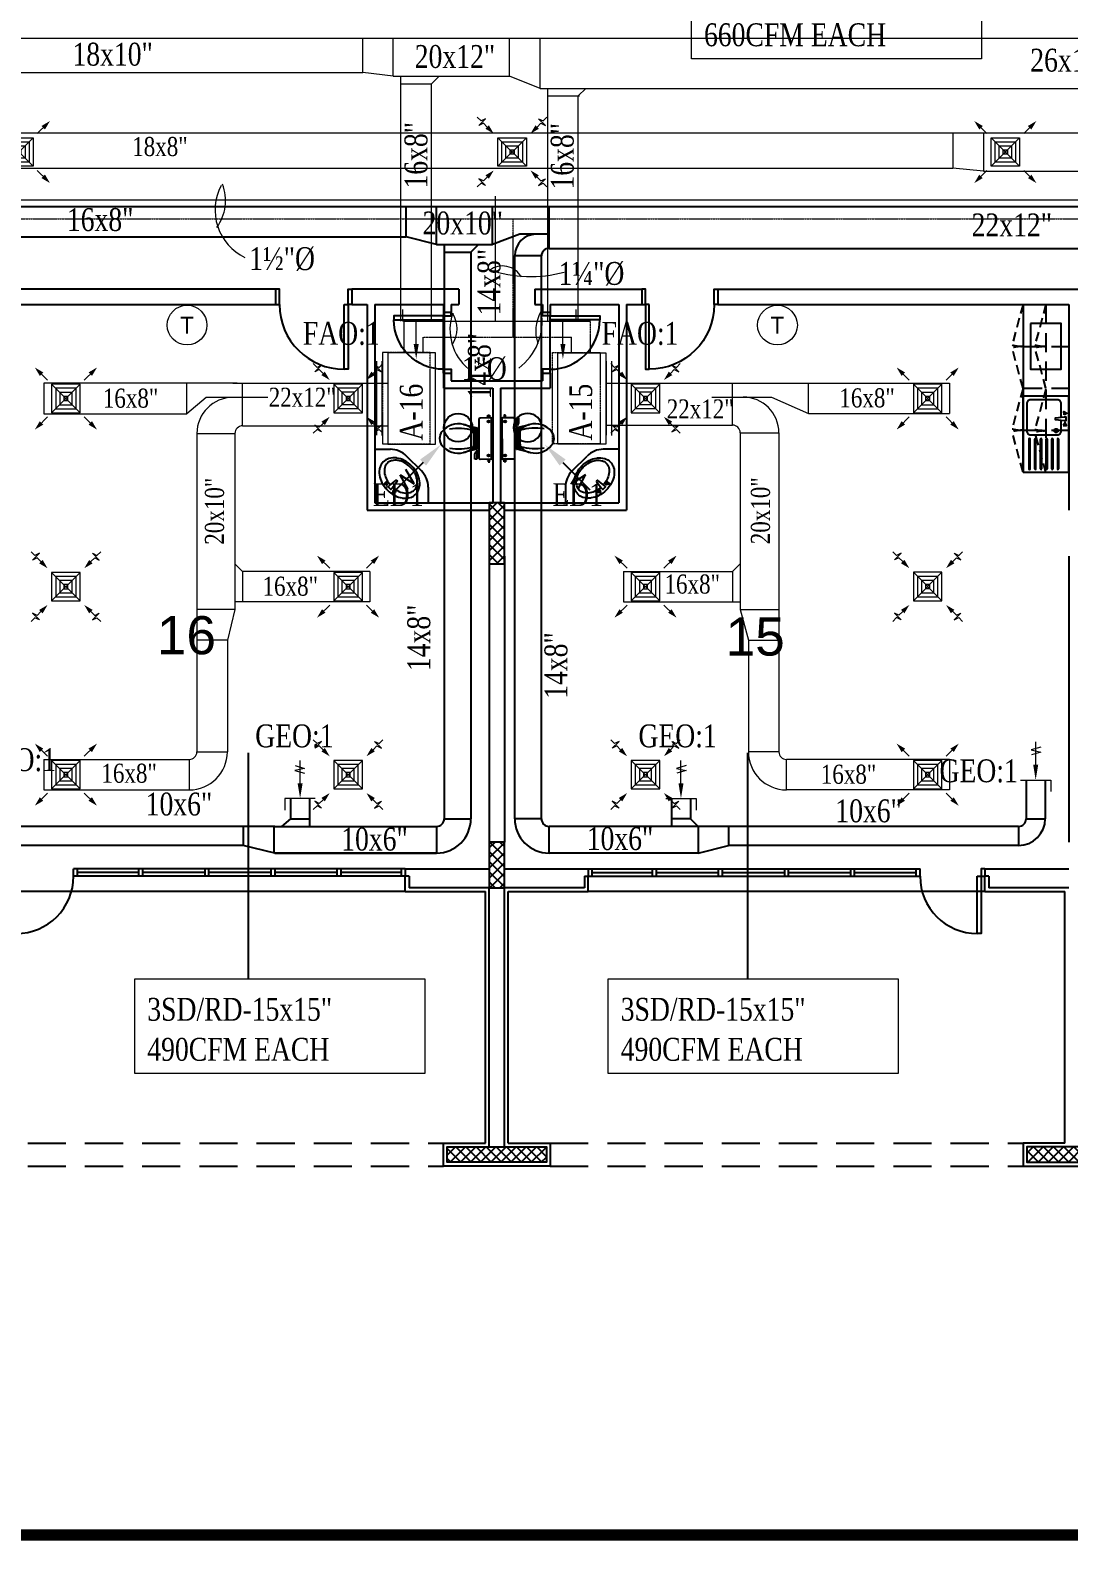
# Model space of a CAD drawing. Extents: x 278386 to 404536, y 8015 to 97114.
# Drawn here: x 317309 to 330927, y 10220 to 30032 of the extents above; entities that cross this region are included whole.
import ezdxf
from ezdxf.enums import TextEntityAlignment as Align

# ---------------------------------------------------------------- set-up
doc = ezdxf.new("R2010")
doc.units = 0
doc.header["$LTSCALE"] = 2
doc.header["$MEASUREMENT"] = 0
for name, pattern in [('1-BLOCK-A_FLOOR PLAN$0$HIDDEN', [0.375, 0.25, -0.125]), ('1-BLOCK-A_FLOOR PLAN$0$HIDDEN2', [0.1875, 0.125, -0.0625]), ('HIDDEN', [0.375, 0.25, -0.125])]:
    doc.linetypes.add(name, pattern=pattern)
doc.layers.get('0').update_dxf_attribs({"color": 1})
for name, color, linetype, lineweight in [('-D', 2, 'Continuous', 13), ('-DT', 4, 'Continuous', 13), ('ac duct1', 50, 'Continuous', 13), ('fresh air', 6, 'Continuous', 13)]:
    doc.layers.add(name, color=color, linetype=linetype, lineweight=lineweight)
for name, color, linetype in [('1-BLOCK-A_FLOOR PLAN$0$ARCH', 1, '1-BLOCK-A_FLOOR PLAN$0$HIDDEN2'), ('1-BLOCK-A_FLOOR PLAN$0$CLADDING', 1, 'Continuous'), ('1-BLOCK-A_FLOOR PLAN$0$COL-HAT', 1, 'Continuous'), ('1-BLOCK-A_FLOOR PLAN$0$COLUMN', 1, 'Continuous'), ('1-BLOCK-A_FLOOR PLAN$0$DOOR', 1, 'Continuous'), ('1-BLOCK-A_FLOOR PLAN$0$EL', 1, 'Continuous'), ('1-BLOCK-A_FLOOR PLAN$0$FIXT KIT', 1, 'Continuous'), ('1-BLOCK-A_FLOOR PLAN$0$Hidden', 1, '1-BLOCK-A_FLOOR PLAN$0$HIDDEN'), ('1-BLOCK-A_FLOOR PLAN$0$KITCHEN', 1, 'Continuous'), ('1-BLOCK-A_FLOOR PLAN$0$SANFIX', 1, 'Continuous'), ('1-BLOCK-A_FLOOR PLAN$0$TEXT-REF.', 1, 'Continuous'), ('1-BLOCK-A_FLOOR PLAN$0$WALL', 1, 'Continuous'), ('1-BLOCK-A_FLOOR PLAN$0$WIN', 1, 'Continuous'), ('ex text', 93, 'Continuous'), ('ext', 93, 'Continuous'), ('TITLE-A$0$-ABC', 1, 'Continuous')]:
    doc.layers.add(name, color=color, linetype=linetype)
doc.styles.add('1-BLOCK-A_FLOOR PLAN$0$ARIAL', font='arial.ttf', dxfattribs={"width": 0.8})
doc.styles.add('DIMTEXT', font='romans.shx', dxfattribs={"width": 0.75})
doc.styles.add('IBA', font='romantic.ttf', dxfattribs={"width": 0.8, "height": 0.3})
doc.styles.add('manohar', font='romantic.ttf', dxfattribs={"width": 0.8, "height": 0.25})
doc.styles.add('T2', font='TXT', dxfattribs={"height": 2.5})
doc.dimstyles.new('LEADER', dxfattribs={"dimscale": 0.2, "dimtxt": 1.8, "dimasz": 2, "dimexe": 2, "dimexo": 1.5, "dimgap": 1, "dimtad": 1, "dimlfac": 100, "dimzin": 13, "dimdsep": 46, "dimtxsty": 'DIMTEXT', "dimcen": 1.5, "dimdle": 2, "dimclrd": 4, "dimclre": 256, "dimclrt": 4, "dimadec": 0, "dimazin": 0, "dimtfac": 1, "dimtix": 1, "dimtmove": 2, "dimatfit": 0, "dimfxl": 2, "dimtolj": 1, "dimtzin": 13, "dimarcsym": 0})

# ---------------------------------------------------------------- blocks, each defined once
blk = doc.blocks.new('SA')
at = {"color": 7}
blk.add_line((-3, 0), (0, 0), dxfattribs=at)
blk.add_solid([(-3, -0.33), (-3, 0.33), (-5, 0)], dxfattribs=at)
blk = doc.blocks.new('A$C364C0CB1')
at = {"layer": '-DT'}
blk.add_lwpolyline([(-0.224, 0), (0.175, 0), (0.175, 0.152)], dxfattribs=at)
at = {"layer": '-DT', "xscale": 0.1000000000000014, "yscale": 0.1000000000000014, "zscale": 0.1000000000000014, "rotation": 90}
blk.add_blockref('SA', (0, 0), dxfattribs=at)
blk = doc.blocks.new('RA')
for p, q in [((-2, 0), (-5, 0)), ((-4.32, -0.67), (-3.95, 0.58)), ((-3.95, 0.58), (-3.66, -0.68)), ((-3.66, -0.68), (-3.32, 0.56))]:
    blk.add_line(p, q)
blk.add_solid([(-2, 0.33), (-2, -0.33), (0, 0)])
blk = doc.blocks.new('A$C5D7019D5')
at = {"layer": '-DT'}
blk.add_lwpolyline([(-0.199, 0), (0.199, 0), (0.199, 0.152)], dxfattribs=at)
at = {"layer": '-DT', "xscale": 0.1000000000000014, "yscale": 0.1000000000000014, "zscale": 0.1000000000000014, "rotation": 90}
blk.add_blockref('RA', (0, 0), dxfattribs=at)
blk = doc.blocks.new('CR')
at = {"layer": 'ext'}
for p, q in [((2.74, 2.72), (4.86, 4.84)), ((3.91, 4.83), (4.53, 3.69)), ((3.43, 4.38), (4.07, 3.26)), ((4.53, 3.69), (3.43, 4.38))]:
    blk.add_line(p, q, dxfattribs=at)
blk.add_circle((0, 0), 1.11, dxfattribs=at)
blk.add_solid([(2.97, 2.49), (2.5, 2.96), (1.33, 1.31)], dxfattribs=at)
blk = doc.blocks.new('1-BLOCK-A_FLOOR PLAN$0$A-WC')
at = {"layer": '1-BLOCK-A_FLOOR PLAN$0$SANFIX', "color": 8, "linetype": 'Continuous'}
for p, q in [((0.246, 0), (-0.246, 0)), ((-0.248, -0.036), (-0.301, -0.036)), ((-0.29, -0.026), (-0.271, -0.026)), ((-0.29, -0.045), (-0.29, -0.026)), ((-0.271, -0.045), (-0.29, -0.045)), ((-0.271, -0.022), (-0.261, -0.022)), ((-0.271, -0.05), (-0.271, -0.022)), ((-0.261, -0.05), (-0.271, -0.05)), ((-0.261, -0.022), (-0.261, -0.05)), ((-0.256, -0.01), (-0.256, -0.144)), ((-0.241, -0.159), (0.241, -0.159)), ((-0.194, -0.038), (-0.229, -0.038)), ((-0.212, -0.056), (-0.212, -0.021)), ((-0.175, -0.35), (-0.134, -0.184)), ((-0.131, -0.181), (0, -0.181)), ((0, -0.181), (0.132, -0.181)), ((0.135, -0.184), (0.176, -0.35)), ((0.147, -0.179), (0.209, -0.179)), ((0.147, -0.179), (0.147, -0.186)), ((0.147, -0.186), (0.256, -0.186)), ((0.163, -0.194), (0.163, -0.186)), ((0.195, -0.038), (0.23, -0.038)), ((0.209, -0.186), (0.209, -0.179)), ((0.212, -0.056), (0.212, -0.021)), ((0.249, -0.036), (0.302, -0.036)), ((0.256, -0.144), (0.256, -0.01)), ((0.256, -0.186), (0.256, -0.208)), ((0.261, -0.022), (0.261, -0.05)), ((0.272, -0.022), (0.261, -0.022)), ((0.261, -0.05), (0.272, -0.05)), ((0.272, -0.05), (0.272, -0.022)), ((0.29, -0.026), (0.272, -0.026)), ((0.272, -0.045), (0.29, -0.045)), ((0.29, -0.045), (0.29, -0.026)), ((-0.117, -0.236), (-0.134, -0.259)), ((-0.131, -0.24), (-0.115, -0.198)), ((-0.105, -0.192), (0, -0.192)), ((-0.101, -0.228), (-0.101, -0.206)), ((-0.101, -0.206), (-0.057, -0.206)), ((-0.067, -0.206), (-0.067, -0.224)), ((-0.057, -0.206), (-0.057, -0.223)), ((-0.057, -0.211), (-0.035, -0.211)), ((-0.035, -0.211), (-0.035, -0.216)), ((-0.035, -0.216), (0.036, -0.216)), ((0.106, -0.192), (0, -0.192)), ((0.058, -0.211), (0.036, -0.211)), ((0.036, -0.211), (0.036, -0.216)), ((0.102, -0.206), (0.058, -0.206)), ((0.058, -0.206), (0.058, -0.222)), ((0.068, -0.206), (0.068, -0.223)), ((0.102, -0.226), (0.102, -0.206)), ((0.132, -0.24), (0.115, -0.198)), ((0.134, -0.259), (0.116, -0.233)), ((0.197, -0.208), (0.163, -0.194)), ((0.256, -0.208), (0.197, -0.208))]:
    blk.add_line(p, q, dxfattribs=at)
for centre in [(-0.212, -0.038), (0.212, -0.038)]:
    blk.add_circle(centre, 0.0141, dxfattribs=at)
for centre, radius, start, end in [((-0.246, -0.01), 0.0101, 90, 180), ((-0.241, -0.144), 0.0151, 180, 270), ((-0.131, -0.184), 0.00303, 90, 165.9466), ((0.132, -0.184), 0.00303, 14.0534, 90), ((0.241, -0.144), 0.0151, 270, 0), ((0.246, -0.01), 0.0101, 0, 90), ((0.082, -0.414), 0.265, 165.9465, 230.8792), ((0.082, -0.414), 0.265, 148.9077, 165.9465), ((0.244, -0.512), 0.454, 146.1571, 148.9077), ((0.58, -0.415), 0.706, 164.6366, 188.9578), ((-0.101, -0.248), 0.0202, 96.9358, 142.58), ((-0.105, -0.202), 0.0101, 90, 158.4986), ((0.009, -1.155), 0.934, 84.3005, 96.9358), ((-0.081, -0.414), 0.265, 309.1208, 14.0535), ((0.1, -0.246), 0.0202, 37.7817, 84.3005), ((-0.578, -0.415), 0.706, 351.0468, 15.5336), ((0.106, -0.202), 0.0101, 21.5014, 90), ((-0.243, -0.512), 0.454, 31.0923, 33.8429), ((-0.081, -0.414), 0.265, 14.0535, 31.0923), ((0, -0.514), 0.136, 230.8791, 309.1209)]:
    blk.add_arc(centre, radius, start, end, dxfattribs=at)
blk = doc.blocks.new('1-BLOCK-A_FLOOR PLAN$0$Lib23')
at = {"color": 9}
for points in [[(0.072, 0.086), (0.029, 0.089), (0.049, 0.05)], [(0.175, -0.012), (0.063, -0.025), (0.038, -0.025), (0.038, 0.025), (0.063, 0.025), (0.175, 0.012)], [(0.061, -0.053), (0.064, -0.096), (0.025, -0.076)]]:
    blk.add_lwpolyline(points, close=True, dxfattribs=at)
blk.add_lwpolyline([(0.076, -0.024, 0.054069), (0.089, -0.099, 0.082314), (0.126, -0.177, 0.106842), (0.187, -0.233, 0.13438), (0.25, -0.25, 0.13438)], format="xyb", dxfattribs=at)
for centre, radius, start, end in [((0.313, 0.026), 0.309, 143.1301, 162.7421), ((0.259, 0.067), 0.242, 118.9112, 143.1301), ((0.286, 0.065), 0.195, 120.6142, 145.008), ((0.225, 0.129), 0.171, 90, 118.9112), ((0.25, 0.125), 0.125, 90, 120.6142), ((0.225, 0.129), 0.171, 61.0888, 90), ((0.25, 0.125), 0.125, 59.3858, 90), ((0.191, 0.067), 0.242, 36.8699, 61.0888), ((0.214, 0.065), 0.195, 34.992, 59.3858), ((0.137, 0.026), 0.309, 17.2579, 36.8699), ((0.399, 0), 0.399, 162.7421, 180), ((0.399, 0), 0.399, 180, 197.2579), ((0.431, 0), 0.356, 163.8305, 176.2102), ((0.342, 0.026), 0.263, 145.008, 163.8305), ((0.158, 0.026), 0.263, 16.1695, 34.992), ((0.069, 0), 0.356, 360, 16.1695), ((0.158, -0.016), 0.268, 343.8305, 3.4791), ((0.051, 0), 0.399, 0, 17.2579), ((0.051, 0), 0.399, 342.7421, 0), ((0.313, -0.026), 0.309, 197.2579, 216.8699), ((0.214, -0.065), 0.195, 300.6142, 325.008), ((0.135, -0.01), 0.291, 325.008, 343.8305), ((0.137, -0.026), 0.309, 323.1301, 342.7421), ((0.273, -0.057), 0.259, 216.8699, 241.0888), ((0.214, -0.165), 0.136, 241.0888, 274.7817), ((0.225, -0.129), 0.171, 270, 298.9112), ((0.25, -0.125), 0.125, 270, 300.6142), ((0.191, -0.067), 0.242, 298.9112, 323.1301)]:
    blk.add_arc(centre, radius, start, end, dxfattribs=at)
blk = doc.blocks.new('1-BLOCK-A_FLOOR PLAN$0$10d80l')
at = {"color": 9}
blk.add_line((0.75, 0.1), (0.05, 0.1), dxfattribs=at)
for points in [[(0.1, 0.1), (0.05, 0.1), (0.05, 0.75), (0.1, 0.75), (0.1, 0.1)], [(0, 0.1), (0.05, 0.1), (0.05, 0), (0, 0)], [(0.8, 0.1), (0.75, 0.1), (0.75, 0), (0.8, 0)]]:
    blk.add_lwpolyline(points, dxfattribs=at)
blk.add_arc((0.1, 0.1), 0.65, 0, 90, dxfattribs=at)
blk = doc.blocks.new('1-BLOCK-A_FLOOR PLAN$0$20d100l')
at = {"color": 8}
for points in [[(0.1, 0.2), (0.05, 0.2), (0.05, 1.05), (0.1, 1.05), (0.1, 0.2)], [(0, 0.2), (0.05, 0.2), (0.05, 0), (0, 0)], [(1, 0.2), (0.95, 0.2), (0.95, 0), (1, 0)]]:
    blk.add_lwpolyline(points, dxfattribs=at)
blk.add_arc((0.1, 0.2), 0.85, 0, 90, dxfattribs=at)
blk = doc.blocks.new('1-BLOCK-A_FLOOR PLAN$0$sk-s-100')
at = {"color": 8}
for p, q in [((1, 0), (0, 0)), ((0, -0.6), (0, 0)), ((1, -0.6), (1, 0)), ((1, -0.6), (0, -0.6))]:
    blk.add_line(p, q, dxfattribs=at)
blk.add_lwpolyline([(0.279, -0.1), (0.1, -0.1, 0.414214), (0.05, -0.15), (0.05, -0.5, 0.414214), (0.1, -0.55), (0.46, -0.55, 0.414214), (0.51, -0.5), (0.51, -0.15, 0.414214), (0.46, -0.1), (0.321, -0.1)], format="xyb", dxfattribs=at)
for points in [[(0.247, -0.061), (0.204, -0.064), (0.224, -0.025)], [(0.275, -0.062), (0.275, -0.038), (0.325, -0.038), (0.325, -0.062), (0.312, -0.175), (0.288, -0.175)], [(0.386, -0.072), (0.389, -0.029), (0.35, -0.049)]]:
    blk.add_lwpolyline(points, close=True, dxfattribs=at)
for points in [[(0.955, -0.13), (0.57, -0.13, 1), (0.57, -0.15), (0.955, -0.15, 1)], [(0.955, -0.205), (0.57, -0.205, 1), (0.57, -0.225), (0.955, -0.225, 1)], [(0.955, -0.28), (0.57, -0.28, 1), (0.57, -0.3), (0.955, -0.3, 1)], [(0.955, -0.355), (0.57, -0.355, 1), (0.57, -0.375), (0.955, -0.375, 1)], [(0.955, -0.43), (0.57, -0.43, 1), (0.57, -0.45), (0.955, -0.45, 1)], [(0.955, -0.505), (0.57, -0.505, 1), (0.57, -0.525), (0.955, -0.525, 1)]]:
    blk.add_lwpolyline(points, format="xyb", close=True, dxfattribs=at)
blk.add_circle((0.455, -0.165), 0.025, dxfattribs=at)
blk = doc.blocks.new('1-BLOCK-A_FLOOR PLAN', base_point=(138.43, 17.087))
at = {"layer": '1-BLOCK-A_FLOOR PLAN$0$COL-HAT'}
h = blk.add_hatch(dxfattribs=at)
h.set_pattern_fill('ANSI37', color=8, scale=0.75, style=0)
h.set_pattern_definition([(45, (-200, -4), (-0.06629126, 0.06629126), []), (135, (-200, -4), (-0.06629126, -0.06629126), [])])
h.paths.add_polyline_path([(59.6, 30.6), (59.4, 30.6), (59.4, 29.8), (59.6, 29.8)])
h = blk.add_hatch(dxfattribs=at)
h.set_pattern_fill('ANSI37', color=8, scale=0.75, style=0)
h.set_pattern_definition([(45, (-200, -4.05), (-0.06629126, 0.06629126), []), (135, (-200, -4.05), (-0.06629126, -0.06629126), [])])
h.paths.add_polyline_path([(59.6, 26.15), (59.4, 26.15), (59.4, 25.55), (59.6, 25.55)])
h = blk.add_hatch(dxfattribs=at)
h.set_pattern_fill('ANSI37', color=8, scale=0.75, style=0)
h.set_pattern_definition([(45, (58.85, 21.95), (-0.066291, 0.066291), []), (135, (58.85, 21.95), (-0.066291, -0.066291), [])])
h.paths.add_polyline_path([(60.15, 22), (60.15, 21.95), (58.85, 21.95), (58.85, 22), (58.85, 22.15), (60.15, 22.15)])
h = blk.add_hatch(dxfattribs=at)
h.set_pattern_fill('ANSI37', color=8, scale=0.75, style=0)
h.set_pattern_definition([(135, (67.75, 21.95), (0.066291, 0.066291), []), (45, (67.75, 21.95), (0.066291, -0.066291), [])])
h.paths.add_polyline_path([(66.45, 22), (66.45, 21.95), (67.75, 21.95), (67.75, 22), (67.75, 22.15), (66.45, 22.15)])
at = {"layer": '1-BLOCK-A_FLOOR PLAN$0$ARCH', "color": 8, "linetype": '1-BLOCK-A_FLOOR PLAN$0$HIDDEN'}
for p, q in [((52.6, 22.2), (58.8, 22.2)), ((60.2, 22.2), (66.4, 22.2)), ((52.6, 21.9), (58.8, 21.9)), ((60.2, 21.9), (66.4, 21.9))]:
    blk.add_line(p, q, dxfattribs=at)
at = {"layer": '1-BLOCK-A_FLOOR PLAN$0$CLADDING', "color": 8}
for p, q in [((58.3, 25.5), (58.3, 25.7)), ((60.7, 25.5), (60.7, 25.7)), ((65.9, 25.5), (65.9, 25.7)), ((58.3, 25.5), (59.35, 25.5)), ((59.35, 22.2), (59.35, 25.5)), ((59.65, 25.5), (60.7, 25.5)), ((59.65, 22.2), (59.65, 25.5)), ((65.9, 25.5), (66.95, 25.5)), ((66.95, 22.2), (66.95, 25.5))]:
    blk.add_line(p, q, dxfattribs=at)
for points in [[(59.65, 22.2), (60.2, 22.2), (60.2, 21.95), (60.2, 21.95), (60.2, 21.9), (58.8, 21.9), (58.8, 21.95), (58.8, 21.95), (58.8, 22.2), (59.35, 22.2)], [(66.95, 22.2), (66.4, 22.2), (66.4, 21.95), (66.4, 21.95), (66.4, 21.9), (67.8, 21.9), (67.8, 21.95), (67.8, 21.95), (67.8, 22.2), (67.25, 22.2)]]:
    blk.add_lwpolyline(points, dxfattribs=at)
at = {"layer": '1-BLOCK-A_FLOOR PLAN$0$COLUMN', "color": 8}
for points in [[(59.4, 29.8), (59.6, 29.8), (59.6, 30.6), (59.4, 30.6)], [(59.4, 25.55), (59.6, 25.55), (59.6, 26.15), (59.4, 26.15)], [(60.15, 22), (60.15, 22), (60.15, 21.95), (58.85, 21.95), (58.85, 22), (58.85, 22), (58.85, 22.15), (60.15, 22.15)], [(66.45, 22), (66.45, 22), (66.45, 21.95), (67.75, 21.95), (67.75, 22), (67.75, 22), (67.75, 22.15), (66.45, 22.15)]]:
    blk.add_lwpolyline(points, close=True, dxfattribs=at)
at = {"layer": '1-BLOCK-A_FLOOR PLAN$0$DOOR', "color": 8}
for points in [[(65.9, 25.8), (65.85, 25.8), (65.85, 25.7), (65.9, 25.7)], [(65.8, 25.7), (65.85, 25.7), (65.85, 24.95), (65.8, 24.95), (65.8, 25.7)]]:
    blk.add_lwpolyline(points, dxfattribs=at)
for centre, start, end in [((53.2, 25.7), 270, 0), ((65.8, 25.7), 180, 270)]:
    blk.add_arc(centre, 0.75, start, end, dxfattribs=at)
at = {"layer": '1-BLOCK-A_FLOOR PLAN$0$EL', "color": 8, "linetype": '1-BLOCK-A_FLOOR PLAN$0$HIDDEN', "ltscale": 0.25}
for points in [[(66.4, 33.2), (66.257, 32.669, 0.065901), (66.4, 32.65)], [(66.7, 33.2), (66.557, 32.669, 0.065901), (66.7, 32.65)], [(66.4, 32.1), (66.257, 32.631, -0.065901), (66.4, 32.65)], [(66.7, 32.1), (66.557, 32.631, -0.065901), (66.7, 32.65)], [(66.4, 32.1), (66.257, 31.569, 0.065901), (66.4, 31.55)], [(66.7, 32.093), (66.557, 31.562, 0.065901), (66.7, 31.543)], [(66.4, 31), (66.257, 31.531, -0.065901), (66.4, 31.55)], [(66.7, 30.993), (66.557, 31.524, -0.065901), (66.7, 31.543)]]:
    blk.add_lwpolyline(points, format="xyb", dxfattribs=at)
at = {"layer": '1-BLOCK-A_FLOOR PLAN$0$FIXT KIT', "color": 8}
blk.add_lwpolyline([(66.5, 32.95), (66.5, 32.35), (66.9, 32.35), (66.9, 32.95)], close=True, dxfattribs=at)
at = {"layer": '1-BLOCK-A_FLOOR PLAN$0$Hidden', "color": 8, "ltscale": 0.5}
for p, q in [((66.4, 32.65), (67, 32.65)), ((66.4, 32.1), (67, 32.1)), ((66.4, 31.55), (67, 31.55))]:
    blk.add_line(p, q, dxfattribs=at)
at = {"layer": '1-BLOCK-A_FLOOR PLAN$0$KITCHEN', "color": 8}
for p, q in [((66.4, 33.2), (66.4, 31)), ((66.4, 31), (67, 31))]:
    blk.add_line(p, q, dxfattribs=at)
at = {"layer": '1-BLOCK-A_FLOOR PLAN$0$KITCHEN', "color": 8, "linetype": '1-BLOCK-A_FLOOR PLAN$0$HIDDEN', "ltscale": 0.5}
blk.add_line((66.7, 33.2), (66.7, 31), dxfattribs=at)
at = {"layer": '1-BLOCK-A_FLOOR PLAN$0$SANFIX', "color": 8, "linetype": 'Continuous'}
for p, q in [((57.9, 31.3), (58.104, 31.3)), ((58.512, 31.016), (58.316, 31.212)), ((60.488, 31.016), (60.684, 31.212)), ((61.1, 31.3), (60.896, 31.3)), ((58.6, 30.804), (58.6, 30.6)), ((60.4, 30.804), (60.4, 30.6))]:
    blk.add_line(p, q, dxfattribs=at)
for centre, start, end in [((58.104, 31), 45, 90), ((60.896, 31), 90, 135), ((58.3, 30.804, 0), 360, 45), ((60.7, 30.804, 0), 135, 180)]:
    blk.add_arc(centre, 0.3, start, end, dxfattribs=at)
at = {"layer": '1-BLOCK-A_FLOOR PLAN$0$WALL', "color": 8}
for p, q in [((56.6, 33.4), (51.8, 33.4)), ((56.6, 33.4), (56.6, 33.2)), ((59, 33.4), (57.6, 33.4)), ((57.6, 33.4), (57.6, 33.2)), ((59, 33.4), (59, 33.2)), ((60, 33.4), (61.4, 33.4)), ((60, 33.4), (60, 33.2)), ((61.4, 33.4), (61.4, 33.2)), ((62.4, 33.4), (71.8, 33.4)), ((62.4, 33.4), (62.4, 33.2)), ((52, 33.2), (56.6, 33.2)), ((57.6, 33.2), (57.8, 33.2)), ((57.8, 33.2), (57.8, 30.5)), ((57.9, 33.2), (58.8, 33.2)), ((57.9, 33.2), (57.9, 30.6)), ((58.8, 33.2), (58.8, 33.1)), ((58.8, 33.1), (58.9, 33.1)), ((58.9, 33.2), (58.9, 33.1)), ((58.9, 33.2), (59, 33.2)), ((60, 33.2), (60.1, 33.2)), ((60.1, 33.2), (60.1, 33.1)), ((60.1, 33.1), (60.2, 33.1)), ((60.2, 33.2), (60.2, 33.1)), ((60.2, 33.2), (61.1, 33.2)), ((61.1, 33.2), (61.1, 30.6)), ((61.2, 33.2), (61.2, 30.5)), ((61.2, 33.2), (61.4, 33.2)), ((62.4, 33.2), (67, 33.2)), ((67, 33.2), (67, 30.5)), ((58.8, 32.3), (58.9, 32.3)), ((58.8, 32.3), (58.8, 32.1)), ((58.9, 32.3), (58.9, 32.2)), ((60.1, 32.3), (60.2, 32.3)), ((60.1, 32.3), (60.1, 32.2)), ((60.2, 32.3), (60.2, 32.1)), ((58.8, 32.1), (59.45, 32.1)), ((58.9, 32.2), (60.1, 32.2)), ((59.45, 32.1), (59.45, 30.6)), ((59.55, 32.1), (59.55, 30.6)), ((59.55, 32.1), (60.2, 32.1)), ((57.9, 30.6), (59.45, 30.6)), ((59.55, 30.6), (61.1, 30.6)), ((57.8, 30.5), (59.4, 30.5)), ((59.6, 30.5), (61.2, 30.5)), ((59.4, 29.9), (59.4, 26.15)), ((59.6, 29.9), (59.6, 26.15)), ((67, 29.9), (67, 26.15)), ((58.3, 25.8), (59.4, 25.8)), ((58.3, 25.8), (58.3, 25.7)), ((59.6, 25.8), (60.7, 25.8)), ((60.7, 25.8), (60.7, 25.7)), ((65.9, 25.8), (67, 25.8)), ((65.9, 25.8), (65.9, 25.7)), ((58.35, 25.7), (58.3, 25.7)), ((58.35, 25.7), (58.35, 25.55)), ((60.65, 25.7), (60.65, 25.55)), ((60.65, 25.7), (60.7, 25.7)), ((65.95, 25.7), (65.9, 25.7)), ((65.95, 25.7), (65.95, 25.55)), ((59.4, 25.55), (58.35, 25.55)), ((59.4, 22.15), (59.4, 25.55)), ((60.65, 25.55), (59.6, 25.55)), ((59.6, 22.15), (59.6, 25.55)), ((67, 25.55), (65.95, 25.55))]:
    blk.add_line(p, q, dxfattribs=at)
at = {"layer": '1-BLOCK-A_FLOOR PLAN$0$WIN', "color": 8}
for p, q in [((58.3, 25.8), (53.95, 25.8)), ((53.95, 25.7), (53.95, 25.8)), ((54, 25.7), (54, 25.8)), ((54.808, 25.7), (54.808, 25.8)), ((54.858, 25.7), (54.858, 25.8)), ((55.675, 25.7), (55.675, 25.8)), ((55.725, 25.7), (55.725, 25.8)), ((56.542, 25.7), (56.542, 25.8)), ((56.592, 25.7), (56.592, 25.8)), ((57.408, 25.7), (57.408, 25.8)), ((57.458, 25.7), (57.458, 25.8)), ((58.25, 25.7), (58.25, 25.8)), ((60.7, 25.8), (65.05, 25.8)), ((60.75, 25.7), (60.75, 25.8)), ((61.542, 25.7), (61.542, 25.8)), ((61.592, 25.7), (61.592, 25.8)), ((62.408, 25.7), (62.408, 25.8)), ((62.458, 25.7), (62.458, 25.8)), ((63.275, 25.7), (63.275, 25.8)), ((63.325, 25.7), (63.325, 25.8)), ((64.142, 25.7), (64.142, 25.8)), ((64.192, 25.7), (64.192, 25.8)), ((65, 25.7), (65, 25.8)), ((65.05, 25.7), (65.05, 25.8)), ((58.3, 25.7), (53.95, 25.7)), ((54.808, 25.75), (54, 25.75)), ((55.675, 25.75), (54.858, 25.75)), ((56.542, 25.75), (55.725, 25.75)), ((57.408, 25.75), (56.592, 25.75)), ((58.25, 25.75), (57.458, 25.75)), ((60.7, 25.7), (65.05, 25.7)), ((60.75, 25.75), (61.542, 25.75)), ((61.592, 25.75), (62.408, 25.75)), ((62.458, 25.75), (63.275, 25.75)), ((63.325, 25.75), (64.142, 25.75)), ((64.192, 25.75), (65, 25.75)), ((58.3, 25.5), (53.1, 25.5)), ((65.9, 25.5), (60.7, 25.5))]:
    blk.add_line(p, q, dxfattribs=at)
at = {"layer": '1-BLOCK-A_FLOOR PLAN$0$DOOR', "color": 8}
for name, p, rotation in [('1-BLOCK-A_FLOOR PLAN$0$20d100l', (57.6, 33.4), 180), ('1-BLOCK-A_FLOOR PLAN$0$10d80l', (60.1, 33.1), 270)]:
    blk.add_blockref(name, p, dxfattribs=dict(at, rotation=rotation))
at = {"layer": '1-BLOCK-A_FLOOR PLAN$0$DOOR', "color": 8, "xscale": -1}
for name, p, rotation in [('1-BLOCK-A_FLOOR PLAN$0$20d100l', (61.4, 33.4), 180), ('1-BLOCK-A_FLOOR PLAN$0$10d80l', (58.9, 33.1), 90)]:
    blk.add_blockref(name, p, dxfattribs=dict(at, rotation=rotation))
at = {"layer": '1-BLOCK-A_FLOOR PLAN$0$FIXT KIT', "color": 8, "rotation": 270}
blk.add_blockref('1-BLOCK-A_FLOOR PLAN$0$sk-s-100', (67, 32), dxfattribs=at)
at = {"layer": '1-BLOCK-A_FLOOR PLAN$0$SANFIX', "color": 8}
for p, xscale, yscale, zscale, rotation in [((59.432, 31.442), 1.050228427499856, 1.050228427499856, 1.050228427499856, 270.0863139834656), ((59.568, 31.442), 1.05022842749989, 1.05022842749989, 1.05022842749989, 90.08631398346554)]:
    blk.add_blockref('1-BLOCK-A_FLOOR PLAN$0$A-WC', p, dxfattribs=dict(at, xscale=xscale, yscale=yscale, zscale=zscale, rotation=rotation))
at = {"layer": '1-BLOCK-A_FLOOR PLAN$0$SANFIX', "color": 8, "linetype": 'Continuous', "rotation": 44.99999991499307}
blk.add_blockref('1-BLOCK-A_FLOOR PLAN$0$Lib23', (58.065, 30.765), dxfattribs=at)
at = {"layer": '1-BLOCK-A_FLOOR PLAN$0$SANFIX', "color": 8, "linetype": 'Continuous', "xscale": -1, "rotation": 315.0000000850068}
blk.add_blockref('1-BLOCK-A_FLOOR PLAN$0$Lib23', (60.935, 30.765), dxfattribs=at)
at = {"layer": '1-BLOCK-A_FLOOR PLAN$0$TEXT-REF.', "color": 8, "style": '1-BLOCK-A_FLOOR PLAN$0$ARIAL'}
for s, p in [('16', (55.43, 28.612)), ('15', (62.888, 28.595))]:
    blk.add_text(s, height=0.5, dxfattribs=at).set_placement(p, align=Align.CENTER)
blk = doc.blocks.new('A$C51B27907')
blk.add_blockref('1-BLOCK-A_FLOOR PLAN', (123.971, 2.307))
blk = doc.blocks.new('T')
blk.add_circle((0, 0), 2.37)
at = {"style": 'T2'}
blk.add_text('T', height=2, dxfattribs=at).set_placement((0, 0), align=Align.MIDDLE)
blk = doc.blocks.new('G S 14')
at = {"layer": '-DT', "color": 7}
for p, q in [((-0.345, 0.345), (-0.225, 0.225)), ((0.225, 0.225), (0.345, 0.345)), ((-0.345, -0.345), (-0.225, -0.225)), ((0.225, -0.225), (0.345, -0.345))]:
    blk.add_line(p, q, dxfattribs=at)
at = {"layer": '-DT', "color": 1}
for p, q in [((-0.175, 0.175), (0.175, -0.175)), ((-0.175, -0.175), (0.175, 0.175))]:
    blk.add_line(p, q, dxfattribs=at)
at = {"layer": '-DT', "color": 7}
for points in [[(-0.38, 0.38, 0, 0.06, 0), (-0.298, 0.298, 0.06, 0.06, 0)], [(0.38, 0.38, 0, 0.06, 0), (0.298, 0.298, 0.06, 0.06, 0)], [(-0.38, -0.38, 0, 0.06, 0), (-0.298, -0.298, 0.06, 0.06, 0)], [(0.38, -0.38, 0, 0.06, 0), (0.298, -0.298, 0.06, 0.06, 0)]]:
    blk.add_lwpolyline(points, format="xyseb", dxfattribs=at)
blk.add_lwpolyline([(-0.175, -0.175), (0.175, -0.175), (0.175, 0.175), (-0.175, 0.175)], close=True, dxfattribs=at)
at = {"layer": '-DT', "color": 1}
for points in [[(-0.125, -0.125), (0.125, -0.125), (0.125, 0.125), (-0.125, 0.125)], [(-0.075, -0.075), (0.075, -0.075), (0.075, 0.075), (-0.075, 0.075)], [(-0.025, -0.025), (0.025, -0.025), (0.025, 0.025), (-0.025, 0.025)]]:
    blk.add_lwpolyline(points, close=True, dxfattribs=at)
blk = doc.blocks.new('G R 12')
at = {"layer": '-DT', "color": 7}
for p, q in [((-0.426, 0.426), (-0.38, 0.38)), ((-0.426, 0.426), (-0.38, 0.38)), ((-0.407, 0.326), (-0.324, 0.408)), ((-0.407, 0.326), (-0.324, 0.408)), ((-0.324, 0.408), (-0.38, 0.38)), ((-0.324, 0.408), (-0.38, 0.38)), ((0.407, 0.326), (0.324, 0.408)), ((0.324, 0.408), (0.38, 0.38)), ((0.407, 0.326), (0.324, 0.408)), ((0.324, 0.408), (0.38, 0.38)), ((0.426, 0.426), (0.38, 0.38)), ((0.426, 0.426), (0.38, 0.38)), ((-0.352, 0.352), (-0.407, 0.326)), ((-0.352, 0.352), (-0.407, 0.326)), ((-0.352, 0.352), (-0.306, 0.306)), ((-0.352, 0.352), (-0.306, 0.306)), ((0.352, 0.352), (0.306, 0.306)), ((0.352, 0.352), (0.306, 0.306)), ((0.352, 0.352), (0.407, 0.326)), ((0.352, 0.352), (0.407, 0.326)), ((-0.352, -0.352), (-0.407, -0.326)), ((-0.407, -0.326), (-0.324, -0.408)), ((-0.352, -0.352), (-0.407, -0.326)), ((-0.407, -0.326), (-0.324, -0.408)), ((-0.352, -0.352), (-0.306, -0.306)), ((-0.352, -0.352), (-0.306, -0.306)), ((0.352, -0.352), (0.306, -0.306)), ((0.352, -0.352), (0.306, -0.306)), ((0.407, -0.326), (0.324, -0.408)), ((0.407, -0.326), (0.324, -0.408)), ((0.352, -0.352), (0.407, -0.326)), ((0.352, -0.352), (0.407, -0.326)), ((-0.426, -0.426), (-0.38, -0.38)), ((-0.426, -0.426), (-0.38, -0.38)), ((-0.324, -0.408), (-0.38, -0.38)), ((-0.324, -0.408), (-0.38, -0.38)), ((0.324, -0.408), (0.38, -0.38)), ((0.324, -0.408), (0.38, -0.38)), ((0.426, -0.426), (0.38, -0.38)), ((0.426, -0.426), (0.38, -0.38))]:
    blk.add_line(p, q, dxfattribs=at)
at = {"layer": '-DT', "color": 1}
for p, q in [((-0.175, 0.175), (0.175, -0.175)), ((-0.175, -0.175), (0.175, 0.175)), ((-0.175, 0.175), (0.175, -0.175)), ((-0.175, -0.175), (0.175, 0.175))]:
    blk.add_line(p, q, dxfattribs=at)
at = {"layer": '-DT', "color": 7}
for points in [[(-0.225, 0.225, 0, 0.06, 0), (-0.306, 0.306, 0.06, 0.06, 0)], [(-0.225, 0.225, 0, 0.06, 0), (-0.306, 0.306, 0.06, 0.06, 0)], [(0.225, 0.225, 0, 0.06, 0), (0.306, 0.306, 0.06, 0.06, 0)], [(0.225, 0.225, 0, 0.06, 0), (0.306, 0.306, 0.06, 0.06, 0)], [(-0.225, -0.225, 0, 0.06, 0), (-0.306, -0.306, 0.06, 0.06, 0)], [(-0.225, -0.225, 0, 0.06, 0), (-0.306, -0.306, 0.06, 0.06, 0)], [(0.225, -0.225, 0, 0.06, 0), (0.306, -0.306, 0.06, 0.06, 0)], [(0.225, -0.225, 0, 0.06, 0), (0.306, -0.306, 0.06, 0.06, 0)]]:
    blk.add_lwpolyline(points, format="xyseb", dxfattribs=at)
blk.add_lwpolyline([(-0.175, -0.175), (0.175, -0.175), (0.175, 0.175), (-0.175, 0.175)], close=True, dxfattribs=at)
blk.add_lwpolyline([(-0.175, -0.175), (0.175, -0.175), (0.175, 0.175), (-0.175, 0.175)], close=True, dxfattribs=at)
at = {"layer": '-DT', "color": 1}
for points in [[(-0.125, -0.125), (0.125, -0.125), (0.125, 0.125), (-0.125, 0.125)], [(-0.125, -0.125), (0.125, -0.125), (0.125, 0.125), (-0.125, 0.125)], [(-0.075, -0.075), (0.075, -0.075), (0.075, 0.075), (-0.075, 0.075)], [(-0.075, -0.075), (0.075, -0.075), (0.075, 0.075), (-0.075, 0.075)], [(-0.025, -0.025), (0.025, -0.025), (0.025, 0.025), (-0.025, 0.025)], [(-0.025, -0.025), (0.025, -0.025), (0.025, 0.025), (-0.025, 0.025)]]:
    blk.add_lwpolyline(points, close=True, dxfattribs=at)

msp = doc.modelspace()

# ---------------------------------------------------------------- linework, layer by layer
at = {"layer": '-D'}
for points in [[(325982, 30895), (329782, 30895), (329782, 29657), (325982, 29657)], [(322624, 24603), (322624, 25802), (321998, 25802), (321998, 24603)], [(324229, 24603), (324229, 25802), (324855, 25802), (324855, 24603)], [(318681, 17590), (322482, 17590), (322482, 16351), (318681, 16351)], [(324889, 17590), (328690, 17590), (328690, 16351), (324889, 16351)]]:
    msp.add_lwpolyline(points, close=True, dxfattribs=at)
at = {"layer": '-DT'}
for p, q in [((315331, 27805), (347208, 27805)), ((323409, 26217), (323409, 27856)), ((322211, 25802), (322211, 26217)), ((322211, 26217), (324656, 26217)), ((324406, 25802), (324406, 26006)), ((321920, 25690), (321920, 24716)), ((324933, 25690), (324933, 24716))]:
    msp.add_line(p, q, dxfattribs=at)
at = {"layer": '-DT', "linetype": 'HIDDEN', "ltscale": 0.6}
for p, q in [((315246, 27556), (347458, 27556)), ((323641, 26006), (323641, 27556)), ((324656, 25802), (324656, 26217)), ((322461, 25802), (322461, 26006)), ((322461, 26006), (324406, 26006))]:
    msp.add_line(p, q, dxfattribs=at)
at = {"layer": '-DT', "linetype": 'Continuous', "ltscale": 0.6}
for p, q in [((321849, 25692), (321849, 24719)), ((324863, 25692), (324863, 24719))]:
    msp.add_line(p, q, dxfattribs=at)
at = {"layer": '-DT', "linetype": 'HIDDEN', "ltscale": 0.6}
for points in [[(322554, 24606), (322554, 25805), (321928, 25805), (321928, 24606)], [(324158, 24606), (324158, 25805), (324784, 25805), (324784, 24606)]]:
    msp.add_lwpolyline(points, close=True, dxfattribs=at)
at = {"layer": '-DT'}
for centre, radius, start, end in [((320423, 27674), 690, 152.2871, 244.3072), ((319280, 27795), 590, 323.6183, 21.5086), ((323502, 26660), 280, 28.4975, 127.6301), ((323873, 28486), 1685, 251.2467, 285.0002), ((323481, 26105), 668, 161.2442, 230.7598), ((322519, 26116), 387, 328.3067, 31.6933), ((323262, 26209), 759, 306.659, 9.711), ((324438, 26088), 501, 150.7072, 199.3465)]:
    msp.add_arc(centre, radius, start, end, dxfattribs=at)
at = {"layer": 'ac duct1'}
for p, q in [((316474, 28684), (335796, 28684)), ((329408, 28684), (329408, 28224)), ((329808, 28684), (329808, 28184)), ((316874, 28224), (329408, 28224)), ((329808, 28184), (329408, 28224)), ((329808, 28184), (337457, 28184)), ((317489, 25401, 0), (317489, 25001, 0)), ((320023, 25401, 0), (317489, 25401, 0)), ((319361, 25001, 0), (319361, 25401, 0)), ((319966, 25401, 0), (321998, 25401)), ((320094, 24843, 0), (320094, 25401, 0)), ((324855, 25403, 0), (329364, 25403, 0)), ((326518, 24853), (326518, 25403, 0)), ((327516, 25003, 0), (327516, 25403, 0)), ((329364, 25403, 0), (329364, 25003, 0)), ((319616, 25215, 0), (319361, 25001, 0)), ((319966, 25215, 0), (319616, 25215, 0)), ((320423, 25215, 0), (319966, 25215, 0)), ((326248, 25220, 0), (326656, 25220, 0)), ((326634, 25220, 0), (327030, 25220, 0)), ((327030, 25220), (327516, 25003, 0)), ((317489, 25001, 0), (319361, 25001, 0)), ((327516, 25003, 0), (329364, 25003, 0)), ((320094, 24843, 0), (321998, 24843)), ((324855, 24853, 0), (326518, 24853, 0)), ((319494, 24743, 0), (319494, 20568, 0)), ((319494, 24743, 0), (319994, 24743, 0)), ((319994, 24743, 0), (319994, 22434, 0)), ((326618, 24753, 0), (326618, 22434, 0)), ((326618, 24753), (327126, 24753, 0)), ((327126, 24750, 0), (327126, 20568, 0)), ((320094, 22934, 0), (319994, 23034, 0)), ((326518, 22934, 0), (326618, 23034, 0)), ((320094, 22934, 0), (320094, 22534, 0)), ((321764, 22934, 0), (320094, 22934, 0)), ((321764, 22934, 0), (321764, 22534, 0)), ((325089, 22934, 0), (326518, 22934, 0)), ((325089, 22934, 0), (325089, 22534, 0)), ((326518, 22934, 0), (326518, 22534, 0)), ((319994, 22434, 0), (319494, 22434, 0)), ((319994, 22434, 0), (319894, 22034, 0)), ((321764, 22534, 0), (319994, 22534, 0)), ((325089, 22534, 0), (326618, 22534, 0)), ((326618, 22434, 0), (327126, 22434, 0)), ((326618, 22434, 0), (326726, 22034, 0)), ((319894, 22034, 0), (319494, 22034, 0)), ((319894, 22034, 0), (319894, 20568, 0)), ((326726, 22034, 0), (326726, 20568, 0)), ((326726, 22034, 0), (327126, 22034, 0)), ((317489, 20468, 0), (319394, 20468, 0)), ((317489, 20468, 0), (317489, 20068, 0)), ((319394, 20468, 0), (319394, 20068, 0)), ((319494, 20568, 0), (319894, 20568, 0)), ((327126, 20568, 0), (326726, 20568, 0)), ((329364, 20468), (327226, 20468, 0)), ((327226, 20068, 0), (327226, 20468, 0)), ((329364, 20468), (329364, 20068)), ((317489, 20068, 0), (319394, 20068, 0)), ((317489, 20068, 0), (319394, 20068, 0)), ((329364, 20068, 0), (327226, 20068, 0))]:
    msp.add_line(p, q, dxfattribs=at)
for centre, radius, start, end in [((319966, 24743, 0), 472, 90, 180), ((326656, 24750), 470, 360, 90), ((320094, 24743, 0), 100, 90, 180), ((326518, 24753), 100, 0, 90), ((319394, 20568, 0), 100, 270, 0), ((319394, 20568, 0), 500, 270, 0), ((327226, 20568, 0), 500, 180, 270), ((327226, 20568, 0), 100, 180, 270)]:
    msp.add_arc(centre, radius, start, end, dxfattribs=at)
at = {"layer": 'ext', "linetype": 'Continuous'}
for p, q in [((315613, 27721), (335077, 27721)), ((322237, 27321), (322237, 27721)), ((322637, 27221), (322637, 27721)), ((323371, 27221), (323371, 27721)), ((324112, 27171), (324112, 27721)), ((323727, 27355), (323371, 27221)), ((323942, 27355), (323727, 27355)), ((324112, 27355), (323942, 27355)), ((315613, 27321), (322237, 27321)), ((322637, 27221), (322237, 27321)), ((322637, 27221), (323371, 27221)), ((322737, 27221), (322737, 19690)), ((323087, 27121), (323187, 27221)), ((324112, 27171), (335078, 27171)), ((322737, 27121), (323087, 27121)), ((323087, 27121), (323087, 19690)), ((323662, 19690), (323662, 27075)), ((324012, 27071), (323662, 27071)), ((324012, 19690), (324012, 27071)), ((330368, 20198), (330368, 19690)), ((330618, 20198), (330618, 19690)), ((320723, 19956), (320723, 19690)), ((320973, 19956), (320973, 19590)), ((325717, 19956), (325717, 19590)), ((325967, 19956), (325967, 19690)), ((322737, 19690), (323087, 19690)), ((324012, 19690), (323662, 19690)), ((325967, 19690), (325717, 19690)), ((325967, 19690), (326067, 19590)), ((330368, 19690), (330618, 19690)), ((320518, 19590), (316642, 19590)), ((320103, 19590), (320103, 19340)), ((320503, 19590), (320503, 19240)), ((320518, 19590), (322637, 19590)), ((322637, 19590), (322637, 19240)), ((330268, 19590), (324112, 19590)), ((324112, 19240), (324112, 19590)), ((326067, 19590), (326067, 19240)), ((326467, 19590), (326467, 19340)), ((330268, 19590), (330268, 19340)), ((320103, 19340), (316642, 19340)), ((320518, 19240), (320103, 19340)), ((320518, 19240), (322637, 19240)), ((322637, 19240), (320518, 19240)), ((326067, 19240), (324112, 19240)), ((326067, 19240), (326467, 19340)), ((330268, 19340), (326467, 19340))]:
    msp.add_line(p, q, dxfattribs=at)
at = {"layer": 'ext'}
for q in [(320603, 19590), (320973, 19690)]:
    msp.add_line((320723, 19690), q, dxfattribs=at)
at = {"layer": 'ext', "linetype": 'Continuous'}
for centre, radius, start, end in [((323942, 27075), 280, 90, 180), ((324112, 27071), 100, 90, 180), ((322637, 19690), 100, 270, 360), ((322637, 19690), 450, 270, 360), ((324112, 19690), 450, 180, 270), ((324112, 19690), 100, 180, 270), ((330268, 19690), 100, 270, 0), ((330268, 19690), 350, 270, 0)]:
    msp.add_arc(centre, radius, start, end, dxfattribs=at)
at = {"layer": 'fresh air', "color": 6, "linetype": 'Continuous', "ltscale": 0.3}
for p, q in [((312572, 29929), (337318, 29929)), ((314231, 29479), (321670, 29479)), ((322070, 29429), (322170, 29429)), ((322170, 26217), (322170, 29429)), ((322170, 29329), (322570, 29329)), ((322570, 26217), (322570, 29329)), ((322670, 29429), (323594, 29429)), ((323994, 29269), (335677, 29269)), ((324094, 26217), (324094, 29269)), ((324094, 29169), (324510, 29169)), ((324494, 26217), (324494, 29169))]:
    msp.add_line(p, q, dxfattribs=at)
at = {"layer": 'fresh air'}
for p, q in [((321670, 29479), (321670, 29929)), ((322070, 29429), (322070, 29929)), ((323594, 29429), (323594, 29929)), ((323994, 29269), (323994, 29929)), ((322070, 29429), (321670, 29479)), ((322170, 29429), (322670, 29429)), ((322570, 29329), (322670, 29429)), ((323994, 29269), (323594, 29429)), ((324494, 29169), (324594, 29269))]:
    msp.add_line(p, q, dxfattribs=at)
at = {"layer": 'TITLE-A$0$-ABC', "color": 3, "const_width": 150}
msp.add_lwpolyline([(282886, 94397), (402286, 94397), (402286, 10295), (282886, 10295)], close=True, dxfattribs=at)

# ---------------------------------------------------------------- block references
at = {"layer": '-DT'}
for name, p, xscale, yscale, zscale in [('G S 14', (317161, 28434), -1071.428571428555, 1071.428571428584, 1071.428571428589), ('G R 12', (323628, 28434), -1071.580694820796, 1071.580694820767, 1071.58069482077), ('G S 14', (330095, 28434), -1071.428571428555, 1071.428571428584, 1071.428571428589), ('T', (319366, 26164), 110.0000000000136, 110.0000000000136, 110.0000000000136), ('A$C364C0CB1', (322370, 26217), -1000, 1000, 1000), ('A$C364C0CB1', (324294, 26217), 1000, 1000, 1000), ('T', (327107, 26164), 110.0000000000136, 110.0000000000136, 110.0000000000136), ('G S 14', (317777, 25201, 0), 1071.428571428584, 1071.428571428584, 1071.428571428584), ('G R 12', (321477, 25203, 0), 1071.580694820767, 1071.580694820767, 1071.580694820767), ('G R 12', (325377, 25203, 0), 1071.580694820767, 1071.580694820767, 1071.580694820767), ('G S 14', (329077, 25201, 0), 1071.428571428584, 1071.428571428584, 1071.428571428584), ('G R 12', (317777, 22734, 0), 1071.580694820767, 1071.580694820767, 1071.580694820767), ('G R 12', (329077, 22735, 0), 1071.580694820767, 1071.580694820767, 1071.580694820767), ('G S 14', (321477, 22734, 0), 1071.428571428584, 1071.428571428584, 1071.428571428584), ('G S 14', (325377, 22734, 0), 1071.428571428584, 1071.428571428584, 1071.428571428584), ('G S 14', (317777, 20268, 0), 1071.428571428584, 1071.428571428584, 1071.428571428584), ('G R 12', (321477, 20268, 0), 1071.580694820767, 1071.580694820767, 1071.580694820767), ('G R 12', (325377, 20268, 0), 1071.580694820767, 1071.580694820767, 1071.580694820767), ('G S 14', (329077, 20268, 0), 1071.428571428584, 1071.428571428584, 1071.428571428584)]:
    msp.add_blockref(name, p, dxfattribs=dict(at, xscale=xscale, yscale=yscale, zscale=zscale))
at = {"layer": '-DT', "rotation": 180}
for name, p, xscale, yscale, zscale in [('CR', (322920, 24819), 168.0000000000064, 168.0000000000064, 168.0000000000064), ('CR', (323831, 24819), -168.0000000000064, 168.0000000000064, 168), ('A$C5D7019D5', (330493, 20198), -1000, 1000, 1000), ('A$C5D7019D5', (320848, 19956), 1000, 1000, 1000), ('A$C5D7019D5', (325842, 19956), -1000, 1000, 1000)]:
    msp.add_blockref(name, p, dxfattribs=dict(at, xscale=xscale, yscale=yscale, zscale=zscale))
at = {"layer": 'ext', "linetype": 'Continuous', "xscale": 1000, "yscale": 1000, "zscale": 1000}
msp.add_blockref('A$C51B27907', (278386, 8015), dxfattribs=at)

# ---------------------------------------------------------------- texts
at = {"layer": '-DT', "style": 'IBA', "width": 0.8}
for s, p in [('660CFM EACH', (326144, 29822)), ('1½"%%C', (320180, 26886)), ('1¼"%%C', (324237, 26692)), ('1"%%C', (322967, 25443)), ('3SD/RD-15x15"', (318844, 17041)), ('3SD/RD-15x15"', (325052, 17041)), ('490CFM EACH', (318844, 16516)), ('490CFM EACH', (325052, 16516))]:
    msp.add_text(s, height=300, dxfattribs=at).set_placement(p)
for s, p in [('A-16', (322455, 24650)), ('A-15', (324677, 24650))]:
    msp.add_text(s, height=300, rotation=90, dxfattribs=at).set_placement(p)
at = {"layer": 'ac duct1', "style": 'manohar', "width": 0.8}
for s, p in [('18x8"', (318646, 28381)), ('16x8"', (318261, 25081)), ('22x12"', (320436, 25093)), ('22x12"', (325655, 24940)), ('16x8"', (327918, 25085)), ('16x8"', (320355, 22615)), ('16x8"', (325626, 22643)), ('16x8"', (318242, 20162)), ('16x8"', (327675, 20149))]:
    msp.add_text(s, height=250, dxfattribs=at).set_placement(p)
for p in [(319850, 23284), (327009, 23290)]:
    msp.add_text('20x10"', height=250, rotation=90, dxfattribs=at).set_placement(p)
at = {"layer": 'ex text', "color": 7, "style": 'IBA', "width": 0.8}
for s, p in [('18x10"', (317863, 29567, 0)), ('20x12"', (322351, 29537)), ('26x12"', (330422, 29489, 0)), ('16x8"', (317790, 27398)), ('20x10"', (322454, 27353)), ('22x12"', (329653, 27328)), ('10x6"', (318823, 19733)), ('10x6"', (327866, 19644)), ('10x6"', (321387, 19273)), ('10x6"', (324606, 19280))]:
    msp.add_text(s, height=300, dxfattribs=at).set_placement(p)
for s, p in [('16x8"', (322517, 27955)), ('16x8"', (324435, 27942)), ('14x8"', (323475, 26291)), ('14x8"', (323349, 25189)), ('14x8"', (322554, 21626)), ('14x8"', (324352, 21263))]:
    msp.add_text(s, height=300, rotation=90, dxfattribs=at).set_placement(p)
at = {"layer": 'ex text', "color": 140, "style": 'IBA', "width": 0.8}
for p in [(320884, 25906), (324802, 25906)]:
    msp.add_text('FAO:1', height=300, dxfattribs=at).set_placement(p)
at = {"layer": 'ex text', "color": 125, "style": 'IBA', "width": 0.8}
for p in [(321803, 23791), (324156, 23791)]:
    msp.add_text('ED1', height=300, dxfattribs=at).set_placement(p)
at = {"layer": 'ex text', "color": 45, "style": 'IBA', "width": 0.8}
for p in [(320259, 20627), (325284, 20627), (316620, 20315), (329232, 20169)]:
    msp.add_text('GEO:1', height=300, dxfattribs=at).set_placement(p)

# ---------------------------------------------------------------- leaders
at = {"layer": '-DT'}
for points in [[(320169, 20554), (320169, 17589)], [(326716, 20554), (326716, 17589)]]:
    msp.add_leader(points, dimstyle='LEADER', override={"dimgap": 1, "dimtad": 0}, dxfattribs=at)

doc.saveas('drawing.dxf')
